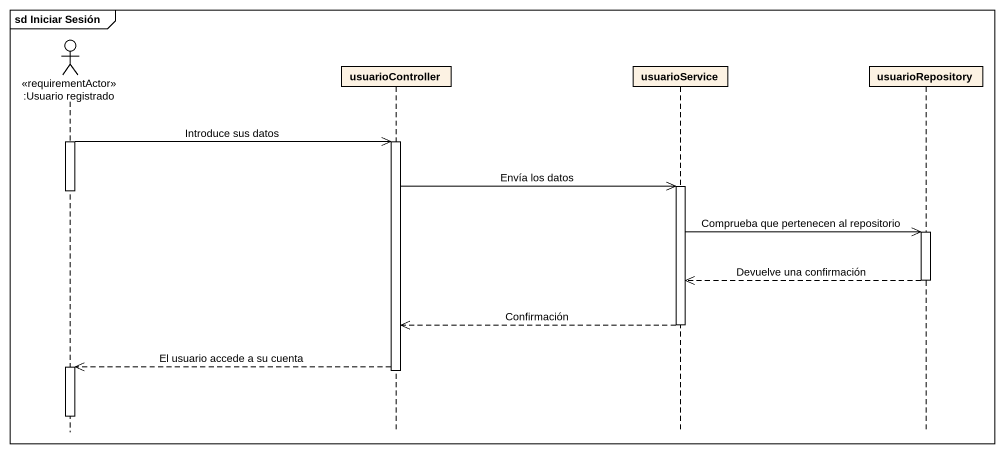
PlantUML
@startuml
mainframe sd Iniciar Sesión
hide footbox
actor ":Usuario registrado" as Usuario_registrado <<requirementActor>>
participant usuarioController
participant usuarioService
participant usuarioRepository

activate Usuario_registrado
Usuario_registrado ->> usuarioController : Introduce sus datos
activate usuarioController
usuarioController ->> usuarioService : Envía los datos
activate usuarioService
deactivate Usuario_registrado
usuarioService ->> usuarioRepository : Comprueba que pertenecen al repositorio
activate usuarioRepository
usuarioRepository -->> usuarioService : Devuelve una confirmación
deactivate usuarioRepository
usuarioService -->> usuarioController : Confirmación
deactivate usuarioService
usuarioController -->> Usuario_registrado : El usuario accede a su cuenta
activate Usuario_registrado
deactivate usuarioController
deactivate Usuario_registrado
@enduml
